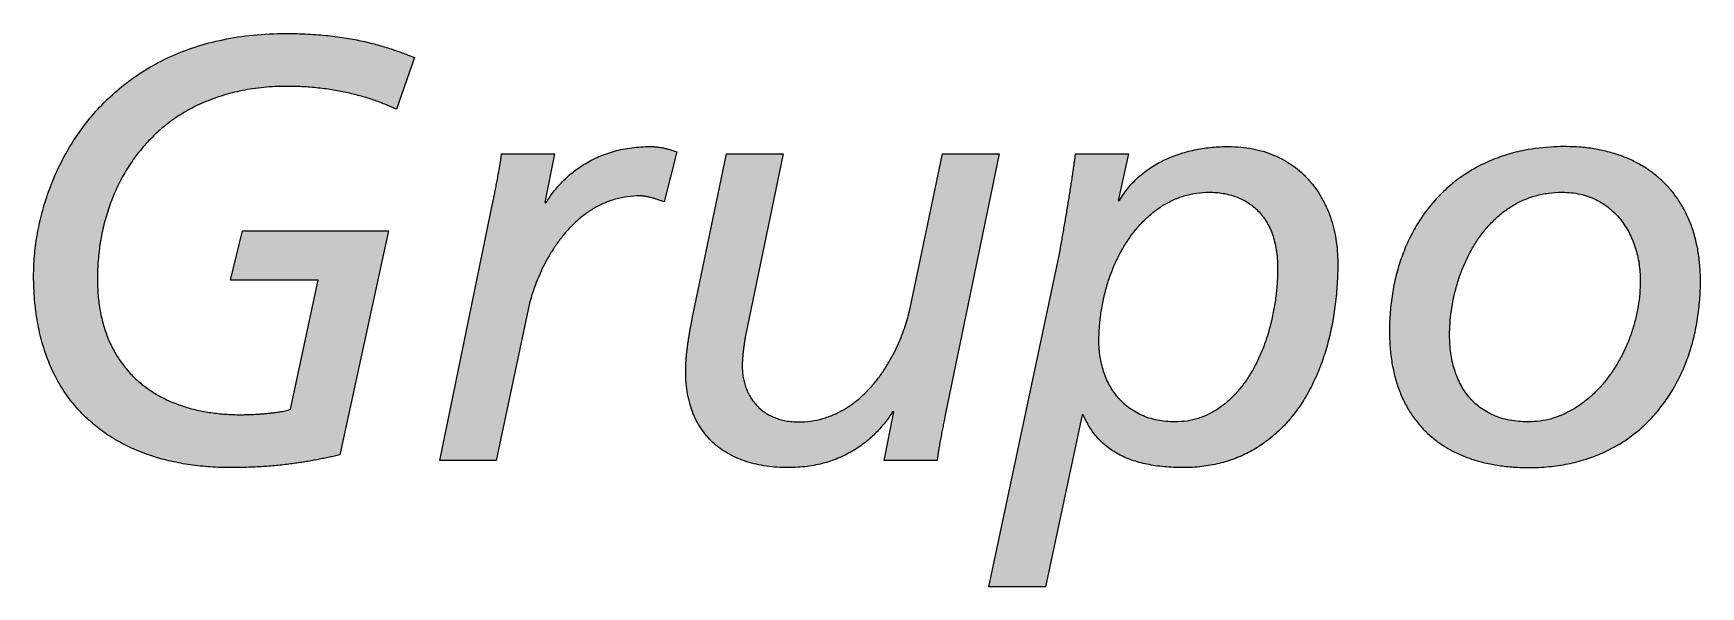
# Model space of a CAD drawing. Header units: millimetres. Extents: x 0 to 420, y 0 to 297.
# Drawn here: x 377.22 to 385.24, y 33.88 to 36.54 of the extents above; entities that cross this region are included whole.
import ezdxf

# ---------------------------------------------------------------- set-up
doc = ezdxf.new("R2010")
doc.units = ezdxf.units.MM
doc.layers.add('1', color=7, linetype='Continuous')

msp = doc.modelspace()

# ---------------------------------------------------------------- hatches: boundary and pattern name
at = {"layer": '1', "linetype": 'Continuous', "lineweight": 0}
h = msp.add_hatch(color=256, dxfattribs=at)
h.dxf.hatch_style = 1
edge = h.paths.add_edge_path()
edge.add_spline(control_points=[(378.966, 36.1742), (378.9582, 36.1778), (378.9423, 36.1853), (378.9175, 36.1958), (378.8914, 36.2061), (378.8639, 36.216), (378.8352, 36.2256), (378.8052, 36.2347), (378.7739, 36.2432), (378.7414, 36.2511), (378.7077, 36.2584), (378.6728, 36.2649), (378.6367, 36.2706), (378.5994, 36.2754), (378.5609, 36.2793), (378.5214, 36.2821), (378.4807, 36.2838), (378.416, 36.2848), (378.3298, 36.281), (378.2253, 36.266), (378.1281, 36.2416), (378.0383, 36.2083), (377.9557, 36.1669), (377.8806, 36.118), (377.8127, 36.0622), (377.7522, 36.0002), (377.6989, 35.9327), (377.6528, 35.8603), (377.614, 35.7835), (377.5823, 35.7032), (377.5577, 35.6198), (377.5402, 35.534), (377.5297, 35.4464), (377.5262, 35.3607), (377.5295, 35.2791), (377.5394, 35.2038), (377.5558, 35.1339), (377.5782, 35.0692), (377.6065, 35.01), (377.6403, 34.9559), (377.6795, 34.9073), (377.7235, 34.8638), (377.7722, 34.8257), (377.8251, 34.7928), (377.8821, 34.7651), (377.9429, 34.7425), (378.007, 34.7251), (378.0743, 34.7126), (378.1444, 34.7053), (378.1961, 34.7035), (378.2288, 34.7038), (378.242, 34.704), (378.2562, 34.7044), (378.2712, 34.7049), (378.2869, 34.7057), (378.3032, 34.7066), (378.3197, 34.7077), (378.3365, 34.7091), (378.3532, 34.7107), (378.3698, 34.7126), (378.386, 34.7147), (378.4018, 34.717), (378.4168, 34.7197), (378.431, 34.7226), (378.4401, 34.725), (378.4445, 34.7261)], knot_values=[0, 0, 0, 0, 0.025796, 0.052781, 0.080871, 0.110074, 0.140326, 0.171687, 0.20409, 0.237551, 0.272026, 0.307543, 0.344088, 0.381692, 0.420289, 0.459974, 0.5007, 0.542515, 0.653988, 0.75908, 0.858763, 0.954083, 1.045895, 1.135147, 1.22257, 1.308887, 1.394565, 1.480173, 1.565941, 1.652199, 1.738973, 1.82643, 1.914516, 2.003243, 2.083607, 2.159224, 2.23067, 2.298734, 2.364044, 2.427399, 2.48947, 2.550956, 2.612461, 2.67456, 2.737716, 2.802299, 2.868617, 2.936891, 3.007316, 3.079942, 3.092027, 3.105256, 3.119533, 3.134629, 3.15045, 3.166744, 3.183419, 3.200245, 3.217154, 3.233874, 3.250299, 3.266242, 3.281608, 3.296151, 3.309786, 3.309786, 3.309786, 3.309786], degree=3, periodic=0)
edge.add_line((378.4445, 34.7261), (378.4566, 34.7298))
edge.add_line((378.4566, 34.7298), (378.5897, 35.3521))
edge.add_line((378.5897, 35.3521), (378.1671, 35.3521))
edge.add_line((378.1671, 35.3521), (378.225, 35.5894))
edge.add_line((378.225, 35.5894), (378.9284, 35.5894))
edge.add_line((378.9284, 35.5894), (378.6939, 34.5098))
edge.add_spline(control_points=[(378.6939, 34.5098), (378.6855, 34.508), (378.6686, 34.5043), (378.6429, 34.4988), (378.6165, 34.4934), (378.5894, 34.488), (378.5615, 34.4828), (378.5327, 34.4777), (378.5028, 34.4729), (378.4718, 34.4684), (378.4395, 34.4642), (378.4058, 34.4604), (378.3707, 34.4571), (378.334, 34.4542), (378.2956, 34.452), (378.2554, 34.4502), (378.2134, 34.4492), (378.1515, 34.4485), (378.0715, 34.4511), (377.9754, 34.461), (377.883, 34.478), (377.7948, 34.5017), (377.7113, 34.5328), (377.6327, 34.5709), (377.5595, 34.6166), (377.4922, 34.6696), (377.4314, 34.7303), (377.3772, 34.7987), (377.3303, 34.8749), (377.291, 34.9589), (377.2599, 35.0509), (377.2372, 35.1508), (377.2235, 35.2589), (377.2191, 35.3653), (377.2233, 35.4683), (377.2358, 35.5658), (377.2567, 35.665), (377.2864, 35.7646), (377.3252, 35.8635), (377.3734, 35.9604), (377.4313, 36.054), (377.4993, 36.1431), (377.5775, 36.2265), (377.6664, 36.3028), (377.7661, 36.3709), (377.8771, 36.4293), (377.9995, 36.4769), (378.1335, 36.5122), (378.2795, 36.5343), (378.3993, 36.5396), (378.4876, 36.5385), (378.5401, 36.5365), (378.59, 36.5333), (378.6374, 36.5289), (378.6824, 36.5235), (378.7252, 36.5171), (378.7659, 36.5099), (378.8045, 36.5019), (378.8412, 36.4934), (378.876, 36.4842), (378.9092, 36.4747), (378.9406, 36.4646), (378.9706, 36.4545), (378.9992, 36.4441), (379.0177, 36.437), (379.0268, 36.4335)], knot_values=[0, 0, 0, 0, 0.025734, 0.052029, 0.0789, 0.106481, 0.134812, 0.164065, 0.194292, 0.225665, 0.258155, 0.291988, 0.327217, 0.364027, 0.40242, 0.442583, 0.48462, 0.52866, 0.628083, 0.72459, 0.818304, 0.909452, 0.998317, 1.085369, 1.171151, 1.256375, 1.341851, 1.428548, 1.517457, 1.609627, 1.706193, 1.808178, 1.916639, 2.032486, 2.127292, 2.225634, 2.32706, 2.431013, 2.537217, 2.645276, 2.755166, 2.866903, 2.980905, 3.097556, 3.217736, 3.34241, 3.472955, 3.610778, 3.75753, 3.914908, 3.970009, 4.022452, 4.072385, 4.119938, 4.165268, 4.2085, 4.249744, 4.289114, 4.32676, 4.362741, 4.397192, 4.430186, 4.461841, 4.492209, 4.521392, 4.521392, 4.521392, 4.521392], degree=3, periodic=0)
edge.add_line((379.0268, 36.4335), (379.0529, 36.4231))
edge.add_line((379.0529, 36.4231), (378.966, 36.1742))
h = msp.add_hatch(color=256, dxfattribs=at)
h.dxf.hatch_style = 1
edge = h.paths.add_edge_path()
edge.add_spline(control_points=[(380.2541, 35.7284), (380.2509, 35.7297), (380.2446, 35.7321), (380.2351, 35.7355), (380.226, 35.7387), (380.217, 35.7415), (380.2084, 35.7441), (380.2001, 35.7465), (380.1921, 35.7486), (380.1844, 35.7504), (380.1772, 35.7522), (380.1703, 35.7535), (380.1638, 35.7548), (380.1578, 35.7557), (380.1522, 35.7565), (380.1471, 35.7569), (380.1425, 35.7573), (380.1193, 35.7575), (380.0781, 35.7547), (380.0206, 35.7427), (379.967, 35.7238), (379.9174, 35.6985), (379.8717, 35.668), (379.8298, 35.633), (379.7915, 35.5943), (379.7569, 35.5527), (379.7257, 35.5091), (379.698, 35.4641), (379.6737, 35.4187), (379.6526, 35.3736), (379.6348, 35.3295), (379.62, 35.2874), (379.6122, 35.2597), (379.6085, 35.2465)], knot_values=[0, 0, 0, 0, 0.010322, 0.020344, 0.030045, 0.039434, 0.048445, 0.05712, 0.065396, 0.073288, 0.080743, 0.087757, 0.094314, 0.100427, 0.106036, 0.111173, 0.115775, 0.119862, 0.180946, 0.239185, 0.295554, 0.350888, 0.405631, 0.460141, 0.514506, 0.568674, 0.622339, 0.67526, 0.726942, 0.77694, 0.824611, 0.869455, 0.910778, 0.910778, 0.910778, 0.910778], degree=3, periodic=0)
edge.add_line((379.6085, 35.2465), (379.5999, 35.2103))
edge.add_line((379.5999, 35.2103), (379.4465, 34.4837))
edge.add_line((379.4465, 34.4837), (379.1744, 34.4837))
edge.add_line((379.1744, 34.4837), (379.432, 35.7342))
edge.add_spline(control_points=[(379.432, 35.7342), (379.4327, 35.7381), (379.4343, 35.746), (379.4366, 35.758), (379.4391, 35.7703), (379.4416, 35.7831), (379.4443, 35.7961), (379.4469, 35.8096), (379.4496, 35.8233), (379.4523, 35.8374), (379.455, 35.8518), (379.4577, 35.8665), (379.4604, 35.8814), (379.463, 35.8967), (379.4656, 35.9122), (379.468, 35.9279), (379.4695, 35.9385), (379.4703, 35.9438)], knot_values=[0, 0, 0, 0, 0.011857, 0.024072, 0.036689, 0.049662, 0.063035, 0.076715, 0.090749, 0.105079, 0.119763, 0.134687, 0.149894, 0.165335, 0.181056, 0.196969, 0.21312, 0.21312, 0.21312, 0.21312], degree=3, periodic=0)
edge.add_line((379.4703, 35.9438), (379.4725, 35.96))
edge.add_line((379.4725, 35.96), (379.7272, 35.96))
edge.add_line((379.7272, 35.96), (379.6809, 35.7255))
edge.add_line((379.6809, 35.7255), (379.6867, 35.7255))
edge.add_spline(control_points=[(379.6867, 35.7255), (379.6923, 35.7342), (379.7037, 35.7518), (379.7227, 35.7773), (379.7433, 35.8023), (379.7658, 35.8266), (379.7901, 35.8499), (379.8163, 35.8722), (379.8444, 35.8932), (379.8746, 35.9127), (379.9067, 35.9307), (379.9409, 35.9467), (379.9772, 35.9609), (380.0156, 35.9728), (380.0562, 35.9824), (380.0989, 35.9894), (380.1439, 35.9938), (380.1764, 35.9948), (380.1957, 35.9947), (380.2013, 35.9944), (380.2073, 35.9941), (380.2137, 35.9935), (380.2205, 35.9928), (380.2277, 35.9918), (380.2352, 35.9907), (380.243, 35.9893), (380.2512, 35.9877), (380.2596, 35.9859), (380.2683, 35.9837), (380.2772, 35.9813), (380.2864, 35.9786), (380.2958, 35.9756), (380.302, 35.9734), (380.3052, 35.9723)], knot_values=[0, 0, 0, 0, 0.03111, 0.062847, 0.095268, 0.128294, 0.162001, 0.196349, 0.231417, 0.267235, 0.304002, 0.341713, 0.380557, 0.420671, 0.462289, 0.505514, 0.550617, 0.597757, 0.602909, 0.608491, 0.614505, 0.62094, 0.627814, 0.635022, 0.642642, 0.650589, 0.658914, 0.667541, 0.676512, 0.685762, 0.695328, 0.705152, 0.715257, 0.715257, 0.715257, 0.715257], degree=3, periodic=0)
edge.add_line((380.3052, 35.9723), (380.3149, 35.9686))
edge.add_line((380.3149, 35.9686), (380.2541, 35.7284))
h = msp.add_hatch(color=256, dxfattribs=at)
h.dxf.hatch_style = 1
edge = h.paths.add_edge_path()
edge.add_line((380.8272, 35.96), (380.5551, 35.96))
edge.add_line((380.5551, 35.96), (380.393, 35.1813))
edge.add_line((380.393, 35.1813), (380.3898, 35.1654))
edge.add_spline(control_points=[(380.3898, 35.1654), (380.3887, 35.16), (380.3865, 35.1492), (380.3833, 35.1327), (380.3802, 35.116), (380.3773, 35.0991), (380.3743, 35.0821), (380.3717, 35.065), (380.3691, 35.0478), (380.3668, 35.0306), (380.3646, 35.0134), (380.3628, 34.9962), (380.3612, 34.9791), (380.36, 34.9621), (380.359, 34.9453), (380.3584, 34.9286), (380.358, 34.8987), (380.3598, 34.8564), (380.3666, 34.8033), (380.3781, 34.7538), (380.3938, 34.7081), (380.4137, 34.6662), (380.4375, 34.6279), (380.4652, 34.5934), (380.4963, 34.5626), (380.5309, 34.5356), (380.5686, 34.5122), (380.6093, 34.4926), (380.6528, 34.4765), (380.6989, 34.4642), (380.7474, 34.4553), (380.7982, 34.4501), (380.8485, 34.4484), (380.8968, 34.4499), (380.9419, 34.4543), (380.9846, 34.4613), (381.0252, 34.4709), (381.0636, 34.4829), (381.0999, 34.497), (381.1341, 34.5131), (381.1662, 34.531), (381.1963, 34.5506), (381.2245, 34.5715), (381.2507, 34.5938), (381.275, 34.6172), (381.2975, 34.6414), (381.3181, 34.6664), (381.3371, 34.6919), (381.3484, 34.7095), (381.354, 34.7182)], knot_values=[0, 0, 0, 0, 0.00336, 0.006768, 0.010224, 0.013706, 0.017216, 0.020743, 0.024282, 0.027813, 0.031343, 0.034859, 0.038359, 0.041817, 0.045251, 0.048639, 0.051982, 0.06352, 0.074378, 0.084639, 0.094416, 0.103796, 0.112902, 0.121831, 0.130687, 0.139563, 0.14854, 0.157692, 0.167086, 0.176768, 0.186768, 0.197127, 0.20785, 0.217445, 0.226614, 0.23541, 0.243863, 0.252024, 0.259921, 0.267589, 0.275047, 0.282342, 0.289471, 0.29646, 0.303304, 0.310029, 0.316612, 0.323069, 0.329381, 0.329381, 0.329381, 0.329381], degree=3, periodic=0)
edge.add_line((381.354, 34.7182), (381.3598, 34.7182))
edge.add_line((381.3598, 34.7182), (381.3135, 34.4837))
edge.add_line((381.3135, 34.4837), (381.5682, 34.4837))
edge.add_line((381.5682, 34.4837), (381.5705, 34.4999))
edge.add_spline(control_points=[(381.5705, 34.4999), (381.5712, 34.5052), (381.5728, 34.5158), (381.5752, 34.5315), (381.5778, 34.547), (381.5804, 34.5622), (381.5831, 34.5772), (381.5858, 34.5919), (381.5884, 34.6063), (381.5912, 34.6204), (381.5939, 34.6341), (381.5966, 34.6476), (381.5991, 34.6607), (381.6017, 34.6734), (381.6041, 34.6858), (381.6065, 34.6977), (381.608, 34.7056), (381.6087, 34.7095)], knot_values=[0, 0, 0, 0, 0.003279, 0.006518, 0.009702, 0.012847, 0.015937, 0.018976, 0.021947, 0.024871, 0.027723, 0.030512, 0.033222, 0.035868, 0.038432, 0.040916, 0.043313, 0.043313, 0.043313, 0.043313], degree=3, periodic=0)
edge.add_line((381.6087, 34.7095), (381.8664, 35.96))
edge.add_line((381.8664, 35.96), (381.5943, 35.96))
edge.add_line((381.5943, 35.96), (381.4379, 35.2161))
edge.add_line((381.4379, 35.2161), (381.4294, 35.1799))
edge.add_spline(control_points=[(381.4294, 35.1799), (381.4257, 35.1666), (381.4179, 35.139), (381.4031, 35.0968), (381.3853, 35.0528), (381.3642, 35.0077), (381.3399, 34.9623), (381.3122, 34.9173), (381.281, 34.8736), (381.2464, 34.832), (381.2081, 34.7933), (381.1662, 34.7583), (381.1205, 34.7278), (381.0709, 34.7026), (381.0173, 34.6836), (380.9598, 34.6717), (380.9097, 34.6682), (380.8693, 34.6698), (380.8401, 34.6737), (380.8126, 34.6802), (380.7867, 34.6889), (380.7627, 34.7001), (380.7405, 34.7133), (380.7201, 34.7286), (380.7017, 34.7457), (380.6853, 34.7648), (380.6708, 34.7854), (380.6586, 34.8077), (380.6483, 34.8314), (380.6404, 34.8564), (380.6346, 34.8827), (380.6312, 34.9101), (380.6302, 34.9308), (380.6304, 34.9446), (380.6306, 34.9514), (380.631, 34.9588), (380.6314, 34.9666), (380.632, 34.9747), (380.6326, 34.9833), (380.6335, 34.9921), (380.6343, 35.0012), (380.6353, 35.0105), (380.6364, 35.02), (380.6377, 35.0296), (380.6389, 35.0392), (380.6403, 35.0488), (380.6417, 35.0584), (380.6432, 35.0678), (380.6443, 35.0741), (380.6448, 35.0772)], knot_values=[0, 0, 0, 0, 0.008406, 0.017517, 0.027215, 0.037368, 0.047878, 0.058631, 0.069555, 0.080556, 0.091611, 0.102691, 0.113827, 0.125069, 0.136534, 0.148374, 0.160804, 0.167043, 0.17301, 0.178733, 0.184257, 0.189617, 0.194855, 0.200007, 0.205107, 0.210196, 0.215299, 0.220456, 0.225683, 0.231014, 0.236466, 0.242062, 0.247815, 0.249095, 0.250485, 0.251983, 0.253568, 0.255245, 0.256987, 0.258797, 0.260656, 0.262569, 0.264507, 0.266471, 0.268445, 0.270425, 0.272392, 0.274342, 0.276258, 0.276258, 0.276258, 0.276258], degree=3, periodic=0)
edge.add_line((380.6448, 35.0772), (380.8272, 35.96))
h = msp.add_hatch(color=256, dxfattribs=at)
h.dxf.hatch_style = 1
edge = h.paths.add_edge_path()
edge.add_spline(control_points=[(382.2856, 34.6732), (382.2908, 34.6635), (382.301, 34.6444), (382.3193, 34.6177), (382.3394, 34.5928), (382.3617, 34.5699), (382.3861, 34.5488), (382.4127, 34.5299), (382.4414, 34.5128), (382.4724, 34.4978), (382.5055, 34.4847), (382.5409, 34.4737), (382.5786, 34.4646), (382.6187, 34.4576), (382.661, 34.4526), (382.7058, 34.4496), (382.7663, 34.4482), (382.8403, 34.4521), (382.9247, 34.4671), (383.0035, 34.4915), (383.0765, 34.525), (383.1436, 34.5669), (383.205, 34.6167), (383.2605, 34.6738), (383.3101, 34.7378), (383.3539, 34.8081), (383.3919, 34.8842), (383.424, 34.9655), (383.4503, 35.0516), (383.4708, 35.142), (383.4854, 35.2362), (383.4941, 35.3337), (383.4969, 35.4193), (383.4947, 35.4914), (383.4879, 35.5483), (383.4769, 35.603), (383.4614, 35.6551), (383.4418, 35.7046), (383.418, 35.751), (383.3901, 35.7942), (383.3581, 35.8339), (383.3223, 35.8699), (383.2826, 35.9019), (383.2391, 35.9296), (383.1919, 35.9528), (383.1411, 35.9713), (383.0868, 35.9847), (383.0291, 35.993), (382.9766, 35.9952), (382.9306, 35.9941), (382.8921, 35.9915), (382.8537, 35.9869), (382.8157, 35.9804), (382.7782, 35.972), (382.7413, 35.9615), (382.7053, 35.949), (382.6702, 35.9343), (382.6363, 35.9175), (382.6037, 35.8985), (382.5726, 35.8771), (382.5431, 35.8534), (382.5153, 35.8273), (382.4896, 35.7988), (382.4658, 35.7679), (382.4521, 35.7455), (382.4452, 35.7342)], knot_values=[0, 0, 0, 0, 0.006666, 0.013215, 0.019704, 0.026177, 0.032692, 0.039307, 0.046073, 0.053046, 0.060269, 0.067798, 0.07566, 0.083912, 0.092568, 0.101668, 0.111237, 0.12946, 0.146765, 0.163405, 0.179607, 0.195597, 0.211567, 0.227687, 0.244076, 0.260867, 0.278108, 0.295859, 0.31414, 0.332972, 0.352337, 0.37223, 0.392616, 0.404578, 0.416198, 0.427511, 0.438534, 0.449319, 0.459896, 0.470314, 0.480632, 0.490915, 0.501237, 0.511673, 0.522315, 0.533247, 0.544565, 0.556363, 0.568738, 0.576575, 0.584429, 0.592279, 0.600123, 0.607936, 0.615725, 0.623476, 0.631198, 0.63888, 0.64655, 0.65421, 0.661888, 0.6696, 0.677397, 0.685302, 0.69337, 0.69337, 0.69337, 0.69337], degree=3, periodic=0)
edge.add_line((382.4452, 35.7342), (382.4395, 35.7342))
edge.add_line((382.4395, 35.7342), (382.4887, 35.96))
edge.add_line((382.4887, 35.96), (382.2339, 35.96))
edge.add_line((382.2339, 35.96), (382.2301, 35.9296))
edge.add_spline(control_points=[(382.2301, 35.9296), (382.2287, 35.9194), (382.226, 35.8992), (382.2217, 35.8688), (382.2173, 35.8383), (382.2127, 35.8079), (382.208, 35.7774), (382.2032, 35.747), (382.1982, 35.7164), (382.1931, 35.6859), (382.1879, 35.6553), (382.1827, 35.6247), (382.1774, 35.594), (382.1721, 35.5633), (382.1666, 35.5325), (382.1612, 35.5017), (382.1576, 35.4811), (382.1558, 35.4708)], knot_values=[0, 0, 0, 0, 0.006233, 0.012475, 0.018729, 0.024984, 0.031251, 0.037525, 0.043812, 0.050105, 0.05641, 0.062721, 0.069054, 0.075392, 0.081747, 0.08811, 0.094495, 0.094495, 0.094495, 0.094495], degree=3, periodic=0)
edge.add_line((382.1558, 35.4708), (381.8171, 33.8758))
edge.add_line((381.8171, 33.8758), (382.0892, 33.8758))
edge.add_line((382.0892, 33.8758), (382.2658, 34.7037))
edge.add_line((382.2658, 34.7037), (382.2716, 34.7037))
edge.add_line((382.2716, 34.7037), (382.2856, 34.6732))
edge = h.paths.add_edge_path(flags=16)
edge.add_spline(control_points=[(382.7144, 34.669), (382.7334, 34.6698), (382.7707, 34.6714), (382.8247, 34.6845), (382.8755, 34.7047), (382.923, 34.7322), (382.967, 34.7663), (383.0074, 34.8063), (383.0444, 34.8516), (383.0777, 34.9017), (383.1075, 34.9561), (383.1335, 35.0142), (383.1557, 35.0754), (383.174, 35.1393), (383.1884, 35.2052), (383.1989, 35.2727), (383.2051, 35.3411), (383.2072, 35.4021), (383.2056, 35.4542), (383.2008, 35.4964), (383.193, 35.5356), (383.1822, 35.5716), (383.1688, 35.6047), (383.1525, 35.6348), (383.1338, 35.6619), (383.1127, 35.686), (383.0894, 35.7073), (383.064, 35.7255), (383.0367, 35.7409), (383.0075, 35.7533), (382.9768, 35.763), (382.9446, 35.7698), (382.911, 35.7739), (382.8686, 35.7755), (382.8185, 35.7722), (382.7623, 35.7602), (382.709, 35.7409), (382.6587, 35.7148), (382.6117, 35.6824), (382.5681, 35.6443), (382.5279, 35.6009), (382.4913, 35.5527), (382.4585, 35.5004), (382.4296, 35.4443), (382.4047, 35.3849), (382.384, 35.3228), (382.3676, 35.2585), (382.3557, 35.1924), (382.3486, 35.125), (382.3461, 35.0672), (382.3477, 35.0197), (382.3519, 34.9829), (382.359, 34.947), (382.3687, 34.912), (382.3815, 34.8783), (382.397, 34.8462), (382.4155, 34.8159), (382.4368, 34.7876), (382.4612, 34.7617), (382.4885, 34.7384), (382.5188, 34.718), (382.5521, 34.7007), (382.5884, 34.6868), (382.6278, 34.6766), (382.6701, 34.6702), (382.6994, 34.6694), (382.7144, 34.669)], knot_values=[0, 0, 0, 0, 0.011541, 0.022708, 0.033735, 0.044794, 0.056043, 0.06756, 0.079422, 0.091638, 0.10424, 0.117174, 0.130426, 0.143938, 0.157678, 0.171561, 0.185545, 0.199556, 0.208739, 0.217338, 0.225418, 0.23304, 0.240271, 0.247178, 0.253839, 0.26032, 0.266688, 0.273018, 0.279362, 0.285777, 0.2923, 0.298978, 0.305837, 0.312905, 0.324803, 0.33639, 0.34783, 0.359277, 0.370825, 0.382573, 0.394563, 0.406836, 0.419377, 0.432203, 0.445279, 0.458592, 0.472088, 0.485749, 0.499525, 0.513396, 0.520973, 0.52849, 0.535935, 0.543314, 0.550613, 0.557855, 0.56505, 0.572227, 0.579424, 0.58669, 0.59408, 0.601667, 0.609525, 0.617741, 0.6264, 0.635584, 0.635584, 0.635584, 0.635584], degree=3, periodic=0)
h = msp.add_hatch(color=256, dxfattribs=at)
h.dxf.hatch_style = 1
edge = h.paths.add_edge_path()
edge.add_spline(control_points=[(384.5361, 35.9937), (384.5774, 35.9943), (384.642, 35.9953), (384.7284, 35.9847), (384.7943, 35.9711), (384.8564, 35.9521), (384.9146, 35.9279), (384.9687, 35.8985), (385.0185, 35.8641), (385.0637, 35.8248), (385.1043, 35.7807), (385.14, 35.7319), (385.1707, 35.6786), (385.1962, 35.6208), (385.2163, 35.5587), (385.2308, 35.4925), (385.2396, 35.4222), (385.2425, 35.343), (385.2391, 35.2573), (385.229, 35.1673), (385.212, 35.0806), (385.1884, 34.9975), (385.1581, 34.9185), (385.1214, 34.844), (385.0782, 34.7746), (385.0287, 34.7105), (384.9729, 34.6523), (384.9109, 34.6004), (384.8428, 34.5553), (384.7687, 34.5174), (384.6887, 34.4873), (384.603, 34.4653), (384.5116, 34.4519), (384.4239, 34.4478), (384.3431, 34.4506), (384.272, 34.4582), (384.2046, 34.471), (384.1409, 34.489), (384.0812, 34.5121), (384.0256, 34.5405), (383.9745, 34.5741), (383.9279, 34.6127), (383.8861, 34.6567), (383.8493, 34.7058), (383.8177, 34.7601), (383.7914, 34.8195), (383.7708, 34.884), (383.7558, 34.9535), (383.7468, 35.0281), (383.7438, 35.11), (383.7472, 35.1965), (383.7576, 35.2851), (383.7749, 35.3705), (383.799, 35.4524), (383.8299, 35.5304), (383.8674, 35.6039), (383.9114, 35.6725), (383.962, 35.7359), (384.0189, 35.7935), (384.0822, 35.8448), (384.1517, 35.8894), (384.2274, 35.9269), (384.309, 35.9566), (384.412, 35.9829), (384.489, 35.9896), (384.5361, 35.9937)], knot_values=[0, 0, 0, 0, 0.025168, 0.039352, 0.052986, 0.066154, 0.078912, 0.091371, 0.103612, 0.115749, 0.127864, 0.140094, 0.152537, 0.165318, 0.178519, 0.192256, 0.206609, 0.221676, 0.240516, 0.258899, 0.276835, 0.294361, 0.311511, 0.328345, 0.344922, 0.361323, 0.377643, 0.394001, 0.410525, 0.42735, 0.444639, 0.462547, 0.481242, 0.500887, 0.51601, 0.530505, 0.544431, 0.557835, 0.570808, 0.58342, 0.595794, 0.608042, 0.620295, 0.632699, 0.645394, 0.658516, 0.672216, 0.686615, 0.701835, 0.717985, 0.736519, 0.754617, 0.772313, 0.789628, 0.80663, 0.823358, 0.839886, 0.856292, 0.872681, 0.889173, 0.905883, 0.922962, 0.940552, 0.958816, 0.987582, 0.987582, 0.987582, 0.987582], degree=3, periodic=0)
edge = h.paths.add_edge_path(flags=16)
edge.add_spline(control_points=[(384.4136, 34.669), (384.4325, 34.6698), (384.47, 34.6713), (384.525, 34.6834), (384.5777, 34.7022), (384.6279, 34.7276), (384.6752, 34.7591), (384.7196, 34.796), (384.7608, 34.8378), (384.7987, 34.884), (384.8329, 34.9341), (384.8633, 34.9876), (384.8897, 35.0438), (384.9118, 35.1024), (384.9294, 35.1627), (384.9423, 35.2243), (384.9501, 35.2866), (384.9527, 35.3421), (384.951, 35.3902), (384.9464, 35.4306), (384.9389, 35.4702), (384.9283, 35.5086), (384.9148, 35.5455), (384.8983, 35.5807), (384.8789, 35.6139), (384.8566, 35.6449), (384.8313, 35.6732), (384.8032, 35.6988), (384.7722, 35.7211), (384.7383, 35.74), (384.7015, 35.7552), (384.662, 35.7664), (384.6197, 35.7733), (384.5686, 35.7758), (384.5108, 35.772), (384.4488, 35.7593), (384.3911, 35.7389), (384.3379, 35.7114), (384.289, 35.6777), (384.2445, 35.6384), (384.2043, 35.5942), (384.1685, 35.5457), (384.1368, 35.4937), (384.1094, 35.4389), (384.0863, 35.3818), (384.0674, 35.3232), (384.0526, 35.2637), (384.0422, 35.204), (384.0358, 35.1447), (384.0338, 35.0908), (384.0352, 35.0429), (384.0395, 35.0009), (384.0467, 34.9606), (384.0567, 34.922), (384.0697, 34.8853), (384.0857, 34.8508), (384.1047, 34.8187), (384.1268, 34.7891), (384.1519, 34.7622), (384.18, 34.7384), (384.2113, 34.7176), (384.2457, 34.7003), (384.2833, 34.6865), (384.3239, 34.6764), (384.3677, 34.6701), (384.398, 34.6694), (384.4136, 34.669)], knot_values=[0, 0, 0, 0, 0.011529, 0.022878, 0.034181, 0.045563, 0.057082, 0.068787, 0.080705, 0.092839, 0.105169, 0.117667, 0.130299, 0.143018, 0.155796, 0.168585, 0.181352, 0.194064, 0.202417, 0.210685, 0.218867, 0.226948, 0.234938, 0.242825, 0.250628, 0.258359, 0.266061, 0.273751, 0.28149, 0.289335, 0.297374, 0.305674, 0.314331, 0.323442, 0.336837, 0.349587, 0.361916, 0.374011, 0.386018, 0.398044, 0.410158, 0.422397, 0.434755, 0.447214, 0.459734, 0.472271, 0.484743, 0.497095, 0.509234, 0.5211, 0.529908, 0.538472, 0.54679, 0.55489, 0.562769, 0.570476, 0.578037, 0.585511, 0.592937, 0.600403, 0.607981, 0.615774, 0.62385, 0.632318, 0.641261, 0.650775, 0.650775, 0.650775, 0.650775], degree=3, periodic=0)

# ---------------------------------------------------------------- linework, layer by layer
at = {"layer": '1'}
for p, q in [((379.0268, 36.4335), (379.0529, 36.4231)), ((379.0529, 36.4231), (378.966, 36.1742)), ((379.4703, 35.9438), (379.4725, 35.96)), ((379.4725, 35.96), (379.7272, 35.96)), ((379.7272, 35.96), (379.6809, 35.7255)), ((380.3149, 35.9686), (380.2541, 35.7284)), ((380.3052, 35.9723), (380.3149, 35.9686)), ((380.393, 35.1813), (380.5551, 35.96)), ((380.5551, 35.96), (380.8272, 35.96)), ((380.8272, 35.96), (380.6448, 35.0772)), ((381.4379, 35.2161), (381.5943, 35.96)), ((381.5943, 35.96), (381.8664, 35.96)), ((381.8664, 35.96), (381.6087, 34.7095)), ((382.2301, 35.9296), (382.2339, 35.96)), ((382.2339, 35.96), (382.4887, 35.96)), ((382.4887, 35.96), (382.4395, 35.7342)), ((379.1744, 34.4837), (379.432, 35.7342)), ((379.6809, 35.7255), (379.6867, 35.7255)), ((382.4395, 35.7342), (382.4452, 35.7342)), ((378.1671, 35.3521), (378.225, 35.5894)), ((378.225, 35.5894), (378.9284, 35.5894)), ((378.9284, 35.5894), (378.6939, 34.5098)), ((381.8171, 33.8758), (382.1558, 35.4708)), ((378.5897, 35.3521), (378.1671, 35.3521)), ((378.4566, 34.7298), (378.5897, 35.3521)), ((379.6085, 35.2465), (379.5999, 35.2103)), ((379.5999, 35.2103), (379.4465, 34.4837)), ((380.3898, 35.1654), (380.393, 35.1813)), ((381.4294, 35.1799), (381.4379, 35.2161)), ((378.4445, 34.7261), (378.4566, 34.7298)), ((381.3135, 34.4837), (381.3598, 34.7182)), ((381.3598, 34.7182), (381.354, 34.7182)), ((382.2658, 34.7037), (382.0892, 33.8758)), ((382.2716, 34.7037), (382.2658, 34.7037)), ((382.2856, 34.6732), (382.2716, 34.7037)), ((379.4465, 34.4837), (379.1744, 34.4837)), ((381.5682, 34.4837), (381.3135, 34.4837)), ((381.5705, 34.4999), (381.5682, 34.4837)), ((382.0892, 33.8758), (381.8171, 33.8758))]:
    msp.add_line(p, q, dxfattribs=at)
for points in [[(378.6939, 34.5098), (378.6688, 34.5044), (378.643, 34.4989), (378.6167, 34.4935), (378.5897, 34.4881), (378.5618, 34.4829), (378.533, 34.4779), (378.5032, 34.4731), (378.4721, 34.4685), (378.4399, 34.4644), (378.4063, 34.4606), (378.3712, 34.4572), (378.3345, 34.4544), (378.2962, 34.4521), (378.2561, 34.4504), (378.214, 34.4493), (378.17, 34.4489), (378.0706, 34.4523), (377.9747, 34.4624), (377.8825, 34.4794), (377.7945, 34.5033), (377.7113, 34.5343), (377.633, 34.5725), (377.5603, 34.6179), (377.4934, 34.6708), (377.4329, 34.7311), (377.379, 34.7991), (377.3323, 34.8747), (377.2932, 34.9582), (377.2621, 35.0496), (377.2393, 35.149), (377.2253, 35.2566), (377.2205, 35.3723), (377.2246, 35.467), (377.2369, 35.5646), (377.2578, 35.6638), (377.2876, 35.7635), (377.3264, 35.8623), (377.3746, 35.959), (377.4325, 36.0524), (377.5002, 36.1413), (377.5783, 36.2244), (377.6668, 36.3004), (377.7661, 36.3681), (377.8763, 36.4263), (377.9979, 36.4737), (378.1311, 36.5091), (378.2762, 36.5313), (378.4334, 36.5389), (378.4885, 36.5382), (378.5409, 36.5362), (378.5907, 36.533), (378.6381, 36.5286), (378.6831, 36.5232), (378.7259, 36.5168), (378.7665, 36.5096), (378.805, 36.5016), (378.8417, 36.4931), (378.8765, 36.4839), (378.9096, 36.4744), (378.941, 36.4644), (378.971, 36.4542), (378.9996, 36.4439), (379.0268, 36.4335)], [(378.966, 36.1742), (378.9426, 36.185), (378.9178, 36.1955), (378.8916, 36.2059), (378.8642, 36.2158), (378.8355, 36.2254), (378.8055, 36.2345), (378.7742, 36.243), (378.7417, 36.2509), (378.708, 36.2582), (378.6731, 36.2647), (378.637, 36.2704), (378.5997, 36.2752), (378.5613, 36.279), (378.5217, 36.2819), (378.481, 36.2836), (378.4392, 36.2842), (378.3278, 36.279), (378.2239, 36.2639), (378.1272, 36.2394), (378.0379, 36.2062), (377.9558, 36.165), (377.881, 36.1163), (377.8135, 36.0608), (377.7532, 35.9991), (377.7001, 35.9318), (377.6541, 35.8596), (377.6153, 35.7831), (377.5836, 35.7029), (377.559, 35.6197), (377.5414, 35.534), (377.5309, 35.4466), (377.5274, 35.3579), (377.5308, 35.2776), (377.5409, 35.2027), (377.5572, 35.1331), (377.5797, 35.0689), (377.6079, 35.01), (377.6416, 34.9563), (377.6805, 34.9079), (377.7242, 34.8647), (377.7726, 34.8268), (377.8253, 34.7939), (377.8821, 34.7663), (377.9426, 34.7437), (378.0066, 34.7261), (378.0737, 34.7137), (378.1437, 34.7062), (378.2163, 34.7037), (378.2284, 34.7038), (378.2416, 34.704), (378.2559, 34.7044), (378.271, 34.7049), (378.2868, 34.7057), (378.303, 34.7066), (378.3197, 34.7078), (378.3364, 34.7091), (378.3533, 34.7108), (378.3699, 34.7126), (378.3862, 34.7148), (378.4019, 34.7171), (378.4171, 34.7199), (378.4313, 34.7228), (378.4445, 34.7261)], [(379.6867, 35.7255), (379.7039, 35.7515), (379.7227, 35.777), (379.7434, 35.802), (379.7658, 35.8262), (379.7902, 35.8495), (379.8163, 35.8718), (379.8445, 35.8927), (379.8745, 35.9122), (379.9066, 35.9301), (379.9408, 35.9462), (379.9769, 35.9603), (380.0153, 35.9722), (380.0557, 35.9818), (380.0984, 35.9889), (380.1433, 35.9932), (380.1904, 35.9947), (380.1955, 35.9946), (380.2011, 35.9944), (380.2071, 35.9941), (380.2135, 35.9935), (380.2204, 35.9928), (380.2275, 35.9918), (380.2351, 35.9907), (380.2429, 35.9893), (380.2511, 35.9877), (380.2595, 35.9859), (380.2682, 35.9837), (380.2771, 35.9813), (380.2863, 35.9786), (380.2957, 35.9756), (380.3052, 35.9723)], [(382.4452, 35.7342), (382.4665, 35.7677), (382.4901, 35.7986), (382.5158, 35.8271), (382.5434, 35.8531), (382.5729, 35.8767), (382.6039, 35.8981), (382.6365, 35.9171), (382.6703, 35.9339), (382.7054, 35.9486), (382.7414, 35.9612), (382.7782, 35.9716), (382.8157, 35.9801), (382.8537, 35.9866), (382.8921, 35.9911), (382.9306, 35.9938), (382.9692, 35.9947), (383.03, 35.9919), (383.0874, 35.9836), (383.1414, 35.9702), (383.192, 35.9518), (383.2389, 35.9286), (383.2822, 35.901), (383.3217, 35.8692), (383.3574, 35.8333), (383.3893, 35.7938), (383.4171, 35.7508), (383.4409, 35.7045), (383.4605, 35.6552), (383.476, 35.6032), (383.4871, 35.5487), (383.4938, 35.4919), (383.496, 35.4332), (383.4931, 35.3329), (383.4842, 35.2355), (383.4696, 35.1413), (383.449, 35.051), (383.4226, 34.9651), (383.3904, 34.8839), (383.3524, 34.8081), (383.3086, 34.7381), (383.2591, 34.6745), (383.2037, 34.6177), (383.1427, 34.5682), (383.076, 34.5266), (383.0035, 34.4934), (382.9254, 34.469), (382.8416, 34.4541), (382.7521, 34.4489), (382.705, 34.45), (382.6604, 34.453), (382.6181, 34.4581), (382.5781, 34.4652), (382.5405, 34.4743), (382.5052, 34.4853), (382.4721, 34.4984), (382.4413, 34.5134), (382.4127, 34.5304), (382.3862, 34.5493), (382.362, 34.5702), (382.3398, 34.5931), (382.3197, 34.6179), (382.3016, 34.6446), (382.2856, 34.6732)], [(384.5361, 35.9937), (384.6598, 35.9919), (384.7291, 35.9836), (384.7948, 35.9699), (384.8567, 35.9509), (384.9146, 35.9267), (384.9684, 35.8974), (385.0179, 35.8631), (385.063, 35.8239), (385.1033, 35.7801), (385.1389, 35.7316), (385.1695, 35.6786), (385.1949, 35.6211), (385.215, 35.5593), (385.2296, 35.4933), (385.2384, 35.4233), (385.2414, 35.3492), (385.2379, 35.2566), (385.2277, 35.1668), (385.2106, 35.0802), (385.187, 34.9973), (385.1567, 34.9186), (385.12, 34.8443), (385.0769, 34.7751), (385.0275, 34.7113), (384.9719, 34.6534), (384.9102, 34.6018), (384.8424, 34.5569), (384.7688, 34.5192), (384.6892, 34.4891), (384.6039, 34.4671), (384.513, 34.4536), (384.4165, 34.4489), (384.3421, 34.4515), (384.2712, 34.4593), (384.204, 34.4722), (384.1405, 34.4902), (384.0811, 34.5134), (384.0259, 34.5416), (383.975, 34.5751), (383.9287, 34.6136), (383.8872, 34.6573), (383.8505, 34.7061), (383.819, 34.76), (383.7928, 34.819), (383.7722, 34.8831), (383.7571, 34.9524), (383.748, 35.0267), (383.7449, 35.106), (383.7484, 35.1971), (383.7589, 35.2855), (383.7763, 35.3708), (383.8004, 35.4525), (383.8313, 35.5303), (383.8687, 35.6035), (383.9127, 35.6719), (383.9631, 35.7349), (384.0198, 35.7922), (384.0828, 35.8433), (384.152, 35.8877), (384.2272, 35.9251), (384.3084, 35.9549), (384.3956, 35.9767), (384.5361, 35.9937)], [(379.432, 35.7342), (379.4343, 35.7458), (379.4366, 35.7578), (379.4391, 35.7702), (379.4416, 35.7829), (379.4442, 35.796), (379.4469, 35.8095), (379.4496, 35.8232), (379.4523, 35.8373), (379.455, 35.8517), (379.4577, 35.8664), (379.4604, 35.8814), (379.463, 35.8966), (379.4655, 35.9121), (379.468, 35.9278), (379.4703, 35.9438)], [(382.1558, 35.4708), (382.1612, 35.5017), (382.1666, 35.5325), (382.172, 35.5633), (382.1774, 35.594), (382.1827, 35.6247), (382.1879, 35.6553), (382.1931, 35.6859), (382.1982, 35.7165), (382.2032, 35.747), (382.208, 35.7775), (382.2127, 35.8079), (382.2173, 35.8383), (382.2217, 35.8688), (382.226, 35.8992), (382.2301, 35.9296)], [(380.2541, 35.7284), (380.2444, 35.7321), (380.235, 35.7355), (380.2258, 35.7387), (380.2169, 35.7415), (380.2083, 35.7441), (380.1999, 35.7465), (380.1919, 35.7486), (380.1843, 35.7505), (380.177, 35.7522), (380.1701, 35.7536), (380.1637, 35.7547), (380.1576, 35.7557), (380.1521, 35.7564), (380.147, 35.7569), (380.1424, 35.7573), (380.1383, 35.7573), (380.0773, 35.7532), (380.0203, 35.7413), (379.9672, 35.7225), (379.9178, 35.6975), (379.8722, 35.6672), (379.8303, 35.6324), (379.792, 35.5938), (379.7573, 35.5522), (379.7261, 35.5085), (379.6983, 35.4635), (379.6739, 35.418), (379.6527, 35.3727), (379.6348, 35.3285), (379.6201, 35.2861), (379.6085, 35.2465)], [(382.7144, 34.669), (382.7711, 34.6733), (382.8245, 34.6858), (382.8749, 34.7059), (382.922, 34.7331), (382.9659, 34.7668), (383.0063, 34.8065), (383.0433, 34.8517), (383.0767, 34.9016), (383.1065, 34.956), (383.1326, 35.014), (383.1548, 35.0753), (383.1732, 35.1391), (383.1877, 35.2051), (383.1981, 35.2726), (383.2044, 35.3411), (383.2066, 35.41), (383.2049, 35.4552), (383.2001, 35.4972), (383.1923, 35.5361), (383.1815, 35.572), (383.168, 35.6049), (383.1518, 35.6348), (383.1331, 35.6618), (383.1121, 35.6857), (383.089, 35.7068), (383.0637, 35.725), (383.0365, 35.7403), (383.0075, 35.7528), (382.9769, 35.7625), (382.9448, 35.7693), (382.9113, 35.7734), (382.8766, 35.7747), (382.8182, 35.7707), (382.7624, 35.7589), (382.7095, 35.7398), (382.6595, 35.7139), (382.6127, 35.6817), (382.5691, 35.6438), (382.5289, 35.6006), (382.4923, 35.5526), (382.4595, 35.5004), (382.4305, 35.4443), (382.4056, 35.385), (382.3848, 35.3229), (382.3685, 35.2586), (382.3565, 35.1924), (382.3493, 35.1251), (382.3468, 35.0569), (382.3482, 35.0196), (382.3524, 34.9829), (382.3595, 34.947), (382.3693, 34.912), (382.382, 34.8784), (382.3975, 34.8464), (382.416, 34.8162), (382.4373, 34.788), (382.4616, 34.7623), (382.4888, 34.7391), (382.5189, 34.7187), (382.552, 34.7015), (382.5881, 34.6877), (382.6272, 34.6775), (382.6693, 34.6711), (382.7144, 34.669)], [(384.4136, 34.669), (384.4701, 34.673), (384.5248, 34.6846), (384.5771, 34.7033), (384.6271, 34.7285), (384.6744, 34.7597), (384.7187, 34.7965), (384.7599, 34.8382), (384.7978, 34.8843), (384.832, 34.9343), (384.8625, 34.9877), (384.8889, 35.044), (384.911, 35.1025), (384.9286, 35.1629), (384.9414, 35.2244), (384.9493, 35.2867), (384.952, 35.3492), (384.9505, 35.3903), (384.9459, 35.4307), (384.9383, 35.4702), (384.9278, 35.5085), (384.9142, 35.5454), (384.8978, 35.5806), (384.8784, 35.6137), (384.8561, 35.6445), (384.8308, 35.6728), (384.8028, 35.6982), (384.7719, 35.7204), (384.7382, 35.7392), (384.7017, 35.7544), (384.6624, 35.7655), (384.6204, 35.7724), (384.5756, 35.7747), (384.5099, 35.7704), (384.4485, 35.7577), (384.3913, 35.7375), (384.3384, 35.7103), (384.2897, 35.6768), (384.2454, 35.6377), (384.2052, 35.5937), (384.1693, 35.5453), (384.1376, 35.4935), (384.1102, 35.4387), (384.087, 35.3816), (384.068, 35.3229), (384.0533, 35.2634), (384.0428, 35.2035), (384.0365, 35.1442), (384.0344, 35.0858), (384.0358, 35.0425), (384.0401, 35.0006), (384.0473, 34.9603), (384.0574, 34.9218), (384.0704, 34.8853), (384.0864, 34.8509), (384.1053, 34.8189), (384.1273, 34.7895), (384.1523, 34.7628), (384.1803, 34.7391), (384.2114, 34.7185), (384.2456, 34.7011), (384.2829, 34.6874), (384.3233, 34.6773), (384.3668, 34.6711), (384.4136, 34.669)], [(381.354, 34.7182), (381.3369, 34.6923), (381.318, 34.6668), (381.2974, 34.6418), (381.2749, 34.6175), (381.2506, 34.5942), (381.2244, 34.572), (381.1963, 34.551), (381.1662, 34.5315), (381.1342, 34.5136), (381.1001, 34.4975), (381.0639, 34.4835), (381.0255, 34.4715), (380.9851, 34.4619), (380.9424, 34.4548), (380.8975, 34.4505), (380.8503, 34.4489), (380.7976, 34.4507), (380.7469, 34.456), (380.6986, 34.4649), (380.6526, 34.4774), (380.6093, 34.4934), (380.5687, 34.5131), (380.5312, 34.5364), (380.4969, 34.5633), (380.4659, 34.5939), (380.4384, 34.6282), (380.4147, 34.6662), (380.3949, 34.7078), (380.3792, 34.7533), (380.3677, 34.8024), (380.3607, 34.8554), (380.3583, 34.9121), (380.3585, 34.9285), (380.3591, 34.9452), (380.36, 34.9621), (380.3613, 34.979), (380.3629, 34.9962), (380.3647, 35.0134), (380.3668, 35.0306), (380.3691, 35.0478), (380.3717, 35.065), (380.3744, 35.0822), (380.3773, 35.0992), (380.3802, 35.1161), (380.3834, 35.1328), (380.3865, 35.1492), (380.3898, 35.1654)], [(380.6448, 35.0772), (380.6432, 35.0679), (380.6417, 35.0584), (380.6403, 35.0488), (380.6389, 35.0392), (380.6377, 35.0295), (380.6365, 35.02), (380.6353, 35.0105), (380.6343, 35.0011), (380.6335, 34.992), (380.6327, 34.9832), (380.632, 34.9746), (380.6314, 34.9664), (380.631, 34.9586), (380.6306, 34.9513), (380.6304, 34.9444), (380.6303, 34.9381), (380.6315, 34.9098), (380.635, 34.8825), (380.6408, 34.8564), (380.6488, 34.8314), (380.659, 34.8078), (380.6713, 34.7856), (380.6856, 34.765), (380.702, 34.7461), (380.7203, 34.729), (380.7406, 34.7137), (380.7627, 34.7005), (380.7867, 34.6895), (380.8124, 34.6807), (380.8398, 34.6743), (380.8689, 34.6703), (380.8995, 34.669), (380.9605, 34.6731), (381.0176, 34.685), (381.0707, 34.7039), (381.1201, 34.7288), (381.1657, 34.7592), (381.2076, 34.794), (381.2459, 34.8326), (381.2806, 34.8741), (381.3118, 34.9178), (381.3396, 34.9629), (381.3641, 35.0084), (381.3852, 35.0537), (381.4031, 35.0979), (381.4178, 35.1402), (381.4294, 35.1799)], [(381.6087, 34.7095), (381.6065, 34.6979), (381.6042, 34.6859), (381.6017, 34.6735), (381.5992, 34.6608), (381.5966, 34.6477), (381.5939, 34.6342), (381.5912, 34.6205), (381.5885, 34.6063), (381.5858, 34.592), (381.5831, 34.5773), (381.5804, 34.5623), (381.5778, 34.5471), (381.5753, 34.5316), (381.5728, 34.5159), (381.5705, 34.4999)]]:
    msp.add_spline(points, degree=3, dxfattribs=at)

doc.saveas('drawing.dxf')
